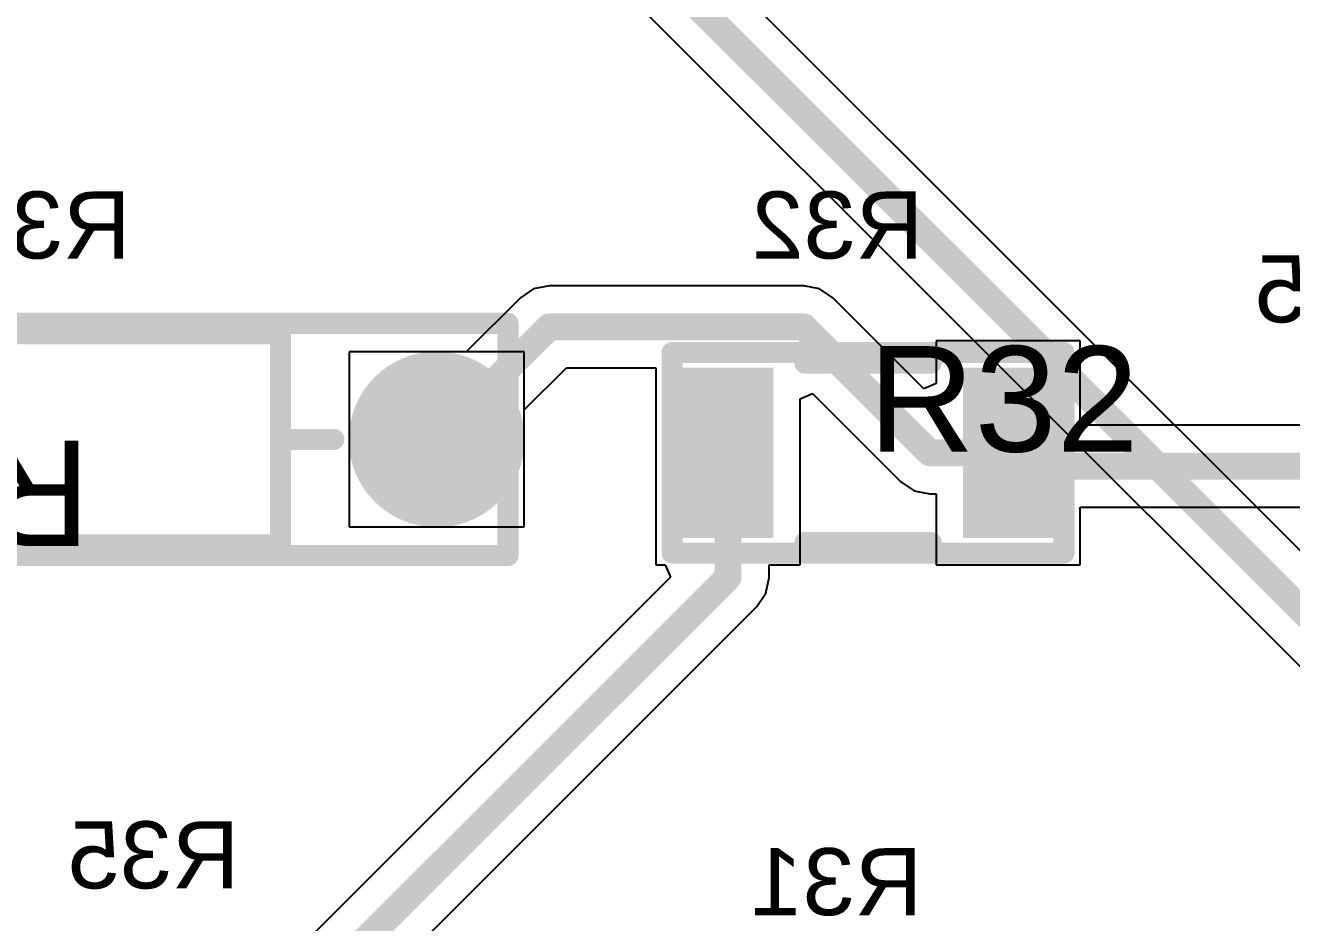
# Model space of a CAD drawing. Header units: inches. Extents: x -8.09 to -2.28, y -0.1 to 6.11.
# Drawn here: x -7.8143 to -7.342, y 4.4797 to 4.8145 of the extents above; entities that cross this region are included whole.
import ezdxf

# ---------------------------------------------------------------- set-up
doc = ezdxf.new("R2010")
doc.units = ezdxf.units.IN
doc.header["$MEASUREMENT"] = 0
for name, color, linetype in [('BottomLayer', 5, 'Continuous'), ('BottomSolder', 6, 'Continuous'), ('InternalPlane1', 76, 'Continuous'), ('InternalPlane2', 16, 'Continuous'), ('Mechanical5', 56, 'Continuous'), ('MultiLayer', 9, 'Continuous'), ('PadHoleLayer', 156, 'Continuous'), ('TopLayer', 1, 'Continuous'), ('TopOverlay', 2, 'Continuous'), ('TopPaste', 8, 'Continuous'), ('TopSolder', 216, 'Continuous')]:
    doc.layers.add(name, color=color, linetype=linetype)
doc.styles.add('Arial', font='', dxfattribs={"height": 0.2})
doc.styles.get('Arial').set_extended_font_data('Arial')

# ---------------------------------------------------------------- blocks, each defined once
blk = doc.blocks.new('FP_CF18_MFG_55')
at = {"layer": 'BottomLayer'}
blk.add_hatch(color=5, dxfattribs=at).paths.add_polyline_path([(-0.15177, 0.02264), (-0.1065, 0.02264), (-0.1065, -0.02264), (-0.15177, -0.02264)])
h = blk.add_hatch(color=5, dxfattribs=at)
edge = h.paths.add_edge_path()
edge.add_arc((0.12913, 0), 0.02264, 0, 360)
at = {"layer": 'BottomSolder'}
blk.add_hatch(color=6, dxfattribs=at).paths.add_polyline_path([(-0.15177, 0.02264), (-0.1065, 0.02264), (-0.1065, -0.02264), (-0.15177, -0.02264)])
h = blk.add_hatch(color=6, dxfattribs=at)
edge = h.paths.add_edge_path()
edge.add_arc((0.12913, 0), 0.02264, 0, 360)
at = {"layer": 'InternalPlane1'}
h = blk.add_hatch(color=76, dxfattribs=at)
edge = h.paths.add_edge_path()
edge.add_arc((-0.12913, 0), 0.0328, 0, 360)
at = {"layer": 'InternalPlane2'}
h = blk.add_hatch(color=16, dxfattribs=at)
edge = h.paths.add_edge_path()
edge.add_arc((-0.12913, 0), 0.0328, 0, 360)
at = {"layer": 'MultiLayer'}
blk.add_hatch(color=9, dxfattribs=at).paths.add_polyline_path([(-0.15177, 0.02264), (-0.1065, 0.02264), (-0.1065, -0.02264), (-0.15177, -0.02264)])
h = blk.add_hatch(color=9, dxfattribs=at)
edge = h.paths.add_edge_path()
edge.add_arc((0.12913, 0), 0.02264, 0, 360)
at = {"layer": 'PadHoleLayer'}
h = blk.add_hatch(color=156, dxfattribs=at)
edge = h.paths.add_edge_path()
edge.add_arc((-0.12913, 0), 0.0128, 0, 360)
h = blk.add_hatch(color=156, dxfattribs=at)
edge = h.paths.add_edge_path()
edge.add_arc((0.12913, 0), 0.0128, 0, 360)
at = {"layer": 'TopLayer'}
blk.add_hatch(color=1, dxfattribs=at).paths.add_polyline_path([(-0.15177, 0.02264), (-0.1065, 0.02264), (-0.1065, -0.02264), (-0.15177, -0.02264)])
h = blk.add_hatch(color=1, dxfattribs=at)
edge = h.paths.add_edge_path()
edge.add_arc((0.12913, 0), 0.02264, 0, 360)
at = {"layer": 'TopSolder'}
blk.add_hatch(color=216, dxfattribs=at).paths.add_polyline_path([(-0.15177, 0.02264), (-0.1065, 0.02264), (-0.1065, -0.02264), (-0.15177, -0.02264)])
h = blk.add_hatch(color=216, dxfattribs=at)
edge = h.paths.add_edge_path()
edge.add_arc((0.12913, 0), 0.02264, 0, 360)
at = {"layer": 'InternalPlane1'}
for points in [[(0.11024, 0.03273, 0.01, 0.01, -0.267949), (0.14803, 0.03273, 0.01, 0.01, 0)], [(0.0964, -0.0189, 0.01, 0.01, -0.267949), (0.0964, 0.0189, 0.01, 0.01, 0)], [(0.16187, 0.0189, 0.01, 0.01, -0.267949), (0.16187, -0.0189, 0.01, 0.01, 0)], [(0.14803, -0.03273, 0.01, 0.01, -0.267949), (0.11024, -0.03273, 0.01, 0.01, 0)]]:
    blk.add_lwpolyline(points, format="xyseb", dxfattribs=at)
for points in [[(0.10774, 0.03273, 0.005, 0.005, 1), (0.11274, 0.03273, 0.005, 0.005, 1)], [(0.14553, 0.03273, 0.005, 0.005, 1), (0.15053, 0.03273, 0.005, 0.005, 1)], [(0.0939, 0.0189, 0.005, 0.005, 1), (0.0989, 0.0189, 0.005, 0.005, 1)], [(0.15937, 0.0189, 0.005, 0.005, 1), (0.16437, 0.0189, 0.005, 0.005, 1)], [(0.0939, -0.0189, 0.005, 0.005, 1), (0.0989, -0.0189, 0.005, 0.005, 1)], [(0.15937, -0.0189, 0.005, 0.005, 1), (0.16437, -0.0189, 0.005, 0.005, 1)], [(0.10774, -0.03273, 0.005, 0.005, 1), (0.11274, -0.03273, 0.005, 0.005, 1)], [(0.14553, -0.03273, 0.005, 0.005, 1), (0.15053, -0.03273, 0.005, 0.005, 1)]]:
    blk.add_lwpolyline(points, format="xyseb", close=True, dxfattribs=at)
at = {"layer": 'InternalPlane2'}
for points in [[(0.11024, 0.03273, 0.01, 0.01, -0.267949), (0.14803, 0.03273, 0.01, 0.01, 0)], [(0.0964, -0.0189, 0.01, 0.01, -0.267949), (0.0964, 0.0189, 0.01, 0.01, 0)], [(0.16187, 0.0189, 0.01, 0.01, -0.267949), (0.16187, -0.0189, 0.01, 0.01, 0)], [(0.14803, -0.03273, 0.01, 0.01, -0.267949), (0.11024, -0.03273, 0.01, 0.01, 0)]]:
    blk.add_lwpolyline(points, format="xyseb", dxfattribs=at)
for points in [[(0.10774, 0.03273, 0.005, 0.005, 1), (0.11274, 0.03273, 0.005, 0.005, 1)], [(0.14553, 0.03273, 0.005, 0.005, 1), (0.15053, 0.03273, 0.005, 0.005, 1)], [(0.0939, 0.0189, 0.005, 0.005, 1), (0.0989, 0.0189, 0.005, 0.005, 1)], [(0.15937, 0.0189, 0.005, 0.005, 1), (0.16437, 0.0189, 0.005, 0.005, 1)], [(0.0939, -0.0189, 0.005, 0.005, 1), (0.0989, -0.0189, 0.005, 0.005, 1)], [(0.15937, -0.0189, 0.005, 0.005, 1), (0.16437, -0.0189, 0.005, 0.005, 1)], [(0.10774, -0.03273, 0.005, 0.005, 1), (0.11274, -0.03273, 0.005, 0.005, 1)], [(0.14553, -0.03273, 0.005, 0.005, 1), (0.15053, -0.03273, 0.005, 0.005, 1)]]:
    blk.add_lwpolyline(points, format="xyseb", close=True, dxfattribs=at)
at = {"layer": 'Mechanical5'}
for points in [[(-0.15571, 0.04331, 0.00787, 0.00787, 0), (-0.15571, -0.04331, 0.00787, 0.00787, 0)], [(0.15571, 0.04331, 0.00787, 0.00787, 0), (-0.15571, 0.04331, 0.00787, 0.00787, 0)], [(0.15571, 0.04331, 0.00787, 0.00787, 0), (0.15571, -0.04331, 0.00787, 0.00787, 0)], [(0.15571, -0.04331, 0.00787, 0.00787, 0), (-0.15571, -0.04331, 0.00787, 0.00787, 0)]]:
    blk.add_lwpolyline(points, format="xyseb", dxfattribs=at)
for points in [[(-0.15768, 0.04331, 0.00394, 0.00394, 1), (-0.15374, 0.04331, 0.00394, 0.00394, 1)], [(-0.15768, 0.04331, 0.00394, 0.00394, 1), (-0.15374, 0.04331, 0.00394, 0.00394, 1)], [(0.15374, 0.04331, 0.00394, 0.00394, 1), (0.15768, 0.04331, 0.00394, 0.00394, 1)], [(0.15374, 0.04331, 0.00394, 0.00394, 1), (0.15768, 0.04331, 0.00394, 0.00394, 1)], [(-0.15768, -0.04331, 0.00394, 0.00394, 1), (-0.15374, -0.04331, 0.00394, 0.00394, 1)], [(-0.15768, -0.04331, 0.00394, 0.00394, 1), (-0.15374, -0.04331, 0.00394, 0.00394, 1)], [(0.15374, -0.04331, 0.00394, 0.00394, 1), (0.15768, -0.04331, 0.00394, 0.00394, 1)], [(0.15374, -0.04331, 0.00394, 0.00394, 1), (0.15768, -0.04331, 0.00394, 0.00394, 1)]]:
    blk.add_lwpolyline(points, format="xyseb", close=True, dxfattribs=at)
at = {"layer": 'TopOverlay'}
for points in [[(-0.07087, 0.03937, 0.00787, 0.00787, 0), (-0.07087, -0.03937, 0.00787, 0.00787, 0)], [(0.07087, 0.03937, 0.00787, 0.00787, 0), (-0.07087, 0.03937, 0.00787, 0.00787, 0)], [(0.07087, 0.03937, 0.00787, 0.00787, 0), (0.07087, -0.03937, 0.00787, 0.00787, 0)], [(-0.07087, 0, 0.00787, 0.00787, 0), (-0.09075, 0, 0.00787, 0.00787, 0)], [(0.09075, 0, 0.00787, 0.00787, 0), (0.07087, 0, 0.00787, 0.00787, 0)], [(0.07087, -0.03937, 0.00787, 0.00787, 0), (-0.07087, -0.03937, 0.00787, 0.00787, 0)]]:
    blk.add_lwpolyline(points, format="xyseb", dxfattribs=at)
for points in [[(-0.07283, 0.03937, 0.00394, 0.00394, 1), (-0.0689, 0.03937, 0.00394, 0.00394, 1)], [(-0.07283, 0.03937, 0.00394, 0.00394, 1), (-0.0689, 0.03937, 0.00394, 0.00394, 1)], [(0.0689, 0.03937, 0.00394, 0.00394, 1), (0.07283, 0.03937, 0.00394, 0.00394, 1)], [(0.0689, 0.03937, 0.00394, 0.00394, 1), (0.07283, 0.03937, 0.00394, 0.00394, 1)], [(-0.09272, 0, 0.00394, 0.00394, 1), (-0.08878, 0, 0.00394, 0.00394, 1)], [(-0.07283, 0, 0.00394, 0.00394, 1), (-0.0689, 0, 0.00394, 0.00394, 1)], [(0.0689, 0, 0.00394, 0.00394, 1), (0.07283, 0, 0.00394, 0.00394, 1)], [(0.08878, 0, 0.00394, 0.00394, 1), (0.09272, 0, 0.00394, 0.00394, 1)], [(-0.07283, -0.03937, 0.00394, 0.00394, 1), (-0.0689, -0.03937, 0.00394, 0.00394, 1)], [(-0.07283, -0.03937, 0.00394, 0.00394, 1), (-0.0689, -0.03937, 0.00394, 0.00394, 1)], [(0.0689, -0.03937, 0.00394, 0.00394, 1), (0.07283, -0.03937, 0.00394, 0.00394, 1)], [(0.0689, -0.03937, 0.00394, 0.00394, 1), (0.07283, -0.03937, 0.00394, 0.00394, 1)]]:
    blk.add_lwpolyline(points, format="xyseb", close=True, dxfattribs=at)
at = {"layer": 'Mechanical5', "style": 'Arial'}
blk.add_text('R36', height=0.03937, dxfattribs=at).set_placement((0, 0.00044))
blk = doc.blocks.new('FP_RQ732B_IPC_C_59')
at = {"layer": 'TopLayer'}
for points in [[(-0.06914, 0.03173), (-0.03535, 0.03173), (-0.03535, -0.03173), (-0.06914, -0.03173)], [(0.03535, 0.03173), (0.06914, 0.03173), (0.06914, -0.03173), (0.03535, -0.03173)]]:
    blk.add_hatch(color=1, dxfattribs=at).paths.add_polyline_path(points)
at = {"layer": 'TopPaste'}
for points in [[(-0.06914, 0.03173), (-0.03535, 0.03173), (-0.03535, -0.03173), (-0.06914, -0.03173)], [(0.03535, 0.03173), (0.06914, 0.03173), (0.06914, -0.03173), (0.03535, -0.03173)]]:
    blk.add_hatch(color=8, dxfattribs=at).paths.add_polyline_path(points)
at = {"layer": 'TopSolder'}
for points in [[(-0.06914, 0.03173), (-0.03535, 0.03173), (-0.03535, -0.03173), (-0.06914, -0.03173)], [(0.03535, 0.03173), (0.06914, 0.03173), (0.06914, -0.03173), (0.03535, -0.03173)]]:
    blk.add_hatch(color=216, dxfattribs=at).paths.add_polyline_path(points)
at = {"layer": 'Mechanical5'}
for points in [[(-0.07307, 0.0374, 0.00787, 0.00787, 0), (0.07307, 0.0374, 0.00787, 0.00787, 0)], [(-0.07307, -0.0374, 0.00787, 0.00787, 0), (-0.07307, 0.0374, 0.00787, 0.00787, 0)], [(0.07307, -0.0374, 0.00787, 0.00787, 0), (0.07307, 0.0374, 0.00787, 0.00787, 0)], [(-0.07307, -0.0374, 0.00787, 0.00787, 0), (0.07307, -0.0374, 0.00787, 0.00787, 0)]]:
    blk.add_lwpolyline(points, format="xyseb", dxfattribs=at)
for points in [[(-0.07504, 0.0374, 0.00394, 0.00394, 1), (-0.07111, 0.0374, 0.00394, 0.00394, 1)], [(-0.07504, 0.0374, 0.00394, 0.00394, 1), (-0.07111, 0.0374, 0.00394, 0.00394, 1)], [(0.07111, 0.0374, 0.00394, 0.00394, 1), (0.07504, 0.0374, 0.00394, 0.00394, 1)], [(0.07111, 0.0374, 0.00394, 0.00394, 1), (0.07504, 0.0374, 0.00394, 0.00394, 1)], [(-0.07504, -0.0374, 0.00394, 0.00394, 1), (-0.07111, -0.0374, 0.00394, 0.00394, 1)], [(-0.07504, -0.0374, 0.00394, 0.00394, 1), (-0.07111, -0.0374, 0.00394, 0.00394, 1)], [(0.07111, -0.0374, 0.00394, 0.00394, 1), (0.07504, -0.0374, 0.00394, 0.00394, 1)], [(0.07111, -0.0374, 0.00394, 0.00394, 1), (0.07504, -0.0374, 0.00394, 0.00394, 1)]]:
    blk.add_lwpolyline(points, format="xyseb", close=True, dxfattribs=at)
at = {"layer": 'TopOverlay'}
for points in [[(-0.02354, 0.03346, 0.00787, 0.00787, 0), (0.02354, 0.03346, 0.00787, 0.00787, 0)], [(-0.02354, -0.03346, 0.00787, 0.00787, 0), (0.02354, -0.03346, 0.00787, 0.00787, 0)]]:
    blk.add_lwpolyline(points, format="xyseb", dxfattribs=at)
for points in [[(-0.02551, 0.03346, 0.00394, 0.00394, 1), (-0.02157, 0.03346, 0.00394, 0.00394, 1)], [(0.02157, 0.03346, 0.00394, 0.00394, 1), (0.02551, 0.03346, 0.00394, 0.00394, 1)], [(-0.02551, -0.03346, 0.00394, 0.00394, 1), (-0.02157, -0.03346, 0.00394, 0.00394, 1)], [(0.02157, -0.03346, 0.00394, 0.00394, 1), (0.02551, -0.03346, 0.00394, 0.00394, 1)]]:
    blk.add_lwpolyline(points, format="xyseb", close=True, dxfattribs=at)
at = {"layer": 'Mechanical5', "style": 'Arial'}
blk.add_text('R32', height=0.03937, dxfattribs=at).set_placement((0, 0.00044))

msp = doc.modelspace()

# ---------------------------------------------------------------- linework, layer by layer
at = {"layer": 'BottomLayer'}
for p, q in [((-7.26067, 4.54029), (-7.66471, 4.94433)), ((-7.69081, 4.92719), (-7.27781, 4.51419)), ((-7.62823, 4.69264), (-7.6935, 4.69264)), ((-7.6935, 4.69264), (-7.6935, 4.62736)), ((-7.62823, 4.62736), (-7.62823, 4.69264)), ((-7.6935, 4.62736), (-7.62823, 4.62736))]:
    msp.add_line(p, q, dxfattribs=at)
msp.add_lwpolyline([(-7.68, 4.938, 0.01, 0.01, 0), (-7.267, 4.525, 0.01, 0.01, 0)], format="xyseb", dxfattribs=at)
at = {"layer": 'TopLayer'}
for p, q in [((-7.62472, 4.71613), (-7.62968, 4.71281)), ((-7.61887, 4.71729), (-7.62472, 4.71613)), ((-7.524, 4.71729), (-7.61887, 4.71729)), ((-7.51815, 4.71613), (-7.524, 4.71729)), ((-7.51319, 4.71281), (-7.51815, 4.71613)), ((-7.62968, 4.71281), (-7.64986, 4.69264)), ((-7.47927, 4.6789), (-7.51319, 4.71281)), ((-7.42086, 4.69673), (-7.47465, 4.69673)), ((-7.47465, 4.69673), (-7.47465, 4.68081)), ((-7.42086, 4.66529), (-7.42086, 4.69673)), ((-7.64986, 4.69264), (-7.6935, 4.69264)), ((-7.6935, 4.69264), (-7.6935, 4.62736)), ((-7.62823, 4.67101), (-7.61253, 4.68671)), ((-7.61253, 4.68671), (-7.57914, 4.68671)), ((-7.57914, 4.68671), (-7.57914, 4.61327)), ((-7.47465, 4.68081), (-7.47927, 4.6789)), ((-7.52535, 4.67519), (-7.52073, 4.6771)), ((-7.52073, 4.6771), (-7.48781, 4.64419)), ((-7.62823, 4.62736), (-7.62823, 4.67101)), ((-7.52535, 4.61327), (-7.52535, 4.67519)), ((-7.205, 4.66529), (-7.42086, 4.66529)), ((-7.48781, 4.64419), (-7.48285, 4.64087)), ((-7.48285, 4.64087), (-7.477, 4.63971)), ((-7.477, 4.63971), (-7.47465, 4.63971)), ((-7.47465, 4.63971), (-7.47465, 4.61327)), ((-7.42086, 4.61327), (-7.42086, 4.63471)), ((-7.42086, 4.63471), (-7.26967, 4.63471)), ((-7.6935, 4.62736), (-7.62823, 4.62736)), ((-7.57914, 4.61327), (-7.57565, 4.61327)), ((-7.57565, 4.61327), (-7.57374, 4.60865)), ((-7.53695, 4.60851), (-7.53695, 4.61327)), ((-7.53695, 4.61327), (-7.52535, 4.61327)), ((-7.47465, 4.61327), (-7.42086, 4.61327)), ((-7.57374, 4.60865), (-7.78181, 4.40057)), ((-7.53811, 4.60266), (-7.53695, 4.60851)), ((-7.54143, 4.5977), (-7.53811, 4.60266)), ((-7.67187, 4.46726), (-7.54143, 4.5977))]:
    msp.add_line(p, q, dxfattribs=at)
for points in [[(-7.66087, 4.66, 0.01, 0.01, 0), (-7.61887, 4.702, 0.01, 0.01, 0)], [(-7.61887, 4.702, 0.01, 0.01, 0), (-7.524, 4.702, 0.01, 0.01, 0)], [(-7.524, 4.702, 0.01, 0.01, 0), (-7.477, 4.655, 0.01, 0.01, 0)], [(-7.55224, 4.60851, 0.01, 0.01, 0), (-7.55224, 4.655, 0.01, 0.01, 0)], [(-7.477, 4.655, 0.01, 0.01, 0), (-7.44776, 4.655, 0.01, 0.01, 0)], [(-7.44776, 4.65, 0.01, 0.01, 0), (-7.44776, 4.655, 0.01, 0.01, 0)], [(-7.44776, 4.65, 0.01, 0.01, 0), (-7.205, 4.65, 0.01, 0.01, 0)], [(-7.771, 4.38976, 0.01, 0.01, 0), (-7.55224, 4.60851, 0.01, 0.01, 0)]]:
    msp.add_lwpolyline(points, format="xyseb", dxfattribs=at)
for points in [[(-7.62137, 4.702, 0.005, 0.005, 1), (-7.61637, 4.702, 0.005, 0.005, 1)], [(-7.62137, 4.702, 0.005, 0.005, 1), (-7.61637, 4.702, 0.005, 0.005, 1)], [(-7.5265, 4.702, 0.005, 0.005, 1), (-7.5215, 4.702, 0.005, 0.005, 1)], [(-7.5265, 4.702, 0.005, 0.005, 1), (-7.5215, 4.702, 0.005, 0.005, 1)], [(-7.66337, 4.66, 0.005, 0.005, 1), (-7.65837, 4.66, 0.005, 0.005, 1)], [(-7.55474, 4.655, 0.005, 0.005, 1), (-7.54974, 4.655, 0.005, 0.005, 1)], [(-7.4795, 4.655, 0.005, 0.005, 1), (-7.4745, 4.655, 0.005, 0.005, 1)], [(-7.4795, 4.655, 0.005, 0.005, 1), (-7.4745, 4.655, 0.005, 0.005, 1)], [(-7.45026, 4.655, 0.005, 0.005, 1), (-7.44526, 4.655, 0.005, 0.005, 1)], [(-7.45026, 4.655, 0.005, 0.005, 1), (-7.44526, 4.655, 0.005, 0.005, 1)], [(-7.45026, 4.65, 0.005, 0.005, 1), (-7.44526, 4.65, 0.005, 0.005, 1)], [(-7.45026, 4.65, 0.005, 0.005, 1), (-7.44526, 4.65, 0.005, 0.005, 1)], [(-7.55474, 4.60851, 0.005, 0.005, 1), (-7.54974, 4.60851, 0.005, 0.005, 1)], [(-7.55474, 4.60851, 0.005, 0.005, 1), (-7.54974, 4.60851, 0.005, 0.005, 1)]]:
    msp.add_lwpolyline(points, format="xyseb", close=True, dxfattribs=at)

# ---------------------------------------------------------------- block references
at = {"rotation": 180}
msp.add_blockref('FP_CF18_MFG_55', (-7.79, 4.66), dxfattribs=at)
msp.add_blockref('FP_RQ732B_IPC_C_59', (-7.5, 4.655))

# ---------------------------------------------------------------- texts
at = {"layer": 'TopOverlay', "style": 'Arial', "text_generation_flag": 2}
for s, p in [('R36', (-7.77501, 4.7275)), ('R32', (-7.47941, 4.7275)), ('Q5', (-7.30923, 4.70369)), ('R35', (-7.73441, 4.4925)), ('R31', (-7.47977, 4.4825))]:
    msp.add_text(s, height=0.025, dxfattribs=at).set_placement(p)

doc.saveas('drawing.dxf')
